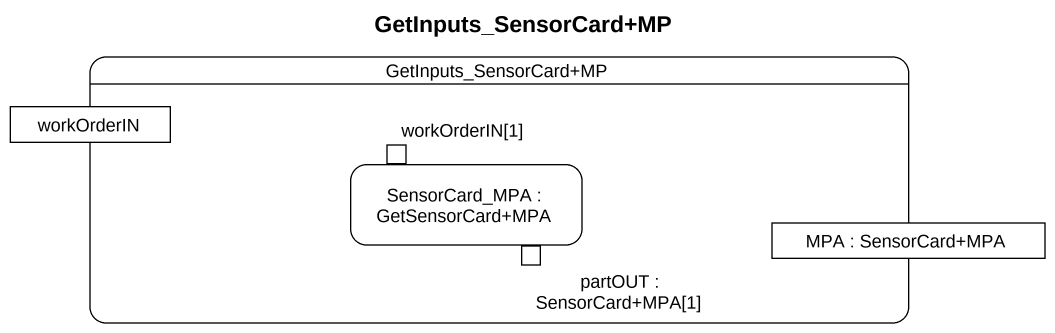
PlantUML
@startuml
title GetInputs_SensorCard+MP
hide empty description
state "GetInputs_SensorCard+MP" as GetInputs_SensorCard_MP {
  state workOrderIN <<object>>
  state "SensorCard_MPA : GetSensorCard+MPA" as SensorCard_MPA {
    state "workOrderIN[1]" as workOrderIN_1 <<inputPin>>
    state "partOUT : SensorCard+MPA[1]" as partOUT_SensorCard_MPA_1 <<outputPin>>
  }
  state "MPA : SensorCard+MPA" as MPA <<object>>
}
@enduml
